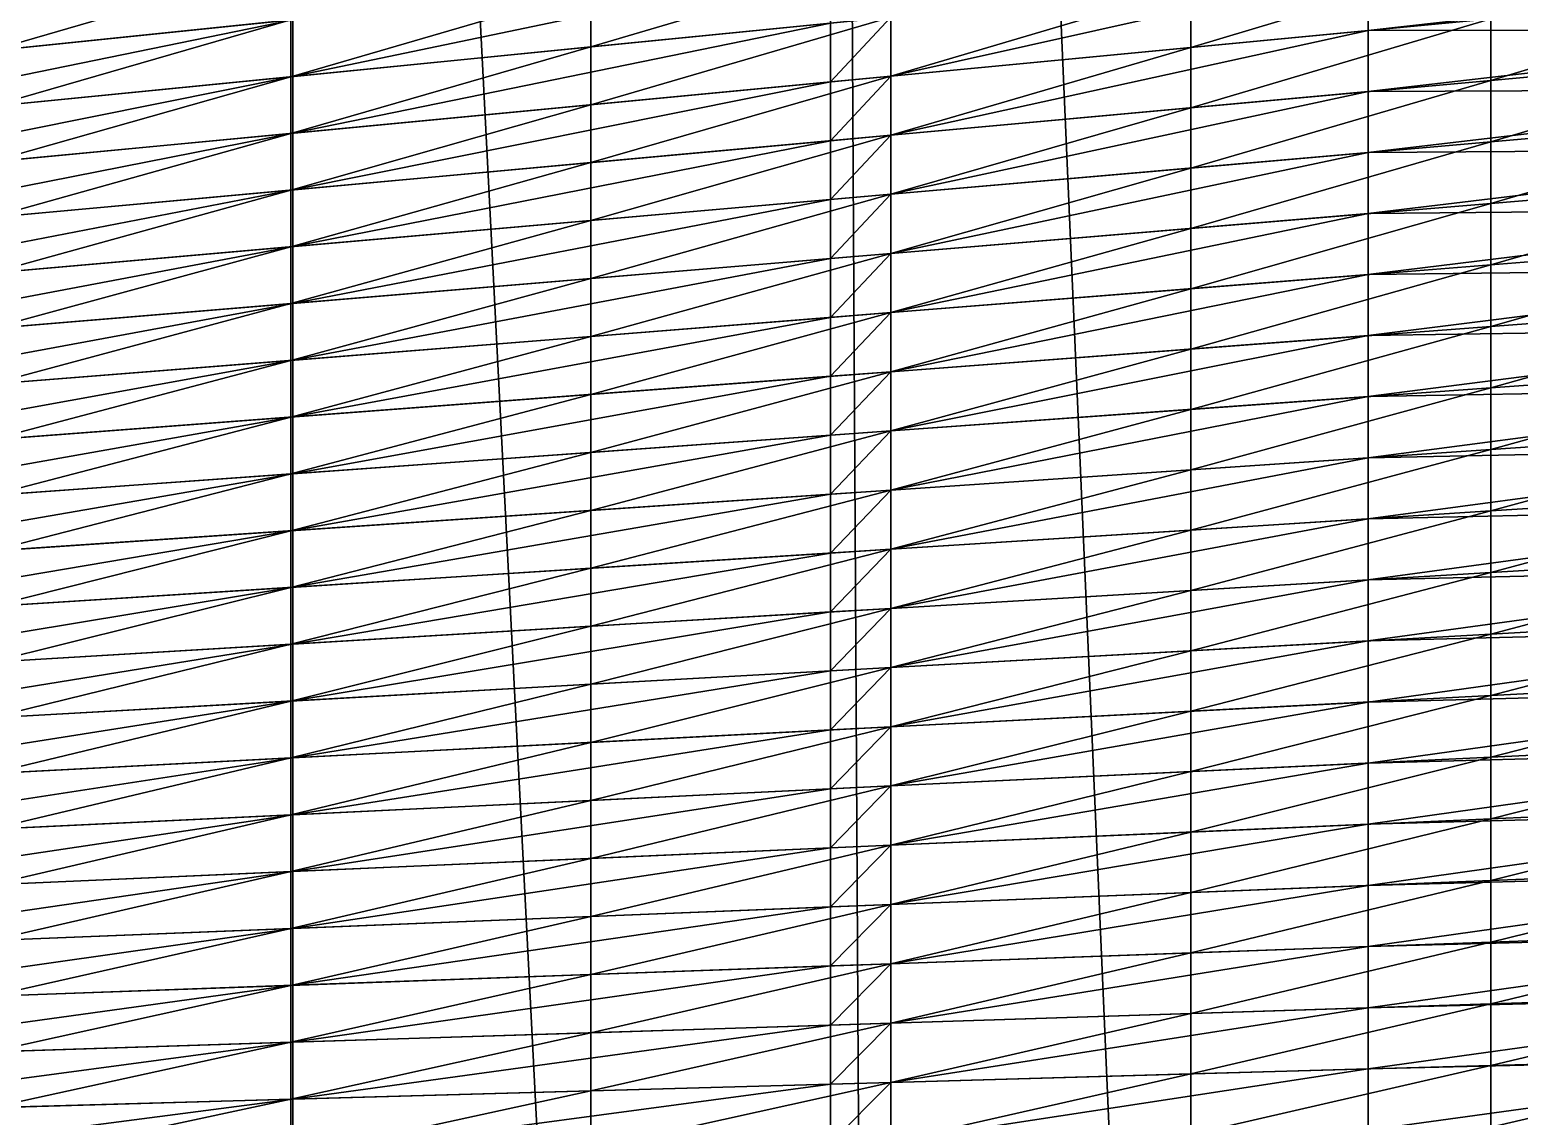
# Model space of a CAD drawing. Header units: metres. Extents: x -3 to 177, y -14 to 14.
# Drawn here: x 1.145 to 3.813, y 0.684 to 2.63 of the extents above; entities that cross this region are included whole.
import ezdxf

# ---------------------------------------------------------------- set-up
doc = ezdxf.new("R2010")
doc.units = ezdxf.units.M
doc.layers.add('AFT_PEAK', color=7, linetype='Continuous', true_color=0x74a6a7)
doc.layers.add('HULL', color=7, linetype='Continuous', true_color=0x528ba5)

msp = doc.modelspace()

# ---------------------------------------------------------------- linework, layer by layer
at = {"layer": 'AFT_PEAK'}
for points in [[(3.5429, 10.0387, 14.7727), (4.5062, -10.4345, 14.7571), (4.5062, 10.4345, 14.7571)], [(2.6875, 9.6735, 14.787), (3.5429, -10.0387, 14.7727), (3.5429, 10.0387, 14.7727)], [(3.5429, 10.0387, 14.7727), (3.5429, -10.0387, 14.7727), (4.5062, -10.4345, 14.7571)], [(2.5796, 9.6274, 14.7888), (2.6875, -9.6735, 14.787), (2.6875, 9.6735, 14.787)], [(2.6875, 9.6735, 14.787), (2.6875, -9.6735, 14.787), (3.5429, -10.0387, 14.7727)], [(1.6164, 9.2161, 14.8049), (2.5796, -9.6274, 14.7888), (2.5796, 9.6274, 14.7888)], [(2.5796, 9.6274, 14.7888), (2.5796, -9.6274, 14.7888), (2.6875, -9.6735, 14.787)], [(0.6531, 8.8049, 14.8211), (1.6164, -9.2161, 14.8049), (1.6164, 9.2161, 14.8049)], [(1.6164, 9.2161, 14.8049), (1.6164, -9.2161, 14.8049), (2.5796, -9.6274, 14.7888)], [(0.6531, 8.8049, 14.8211), (0.6531, -8.8049, 14.8211), (1.6164, -9.2161, 14.8049)], [(0.6531, 2.5487, 8.2018), (0.6531, 2.6464, 8.2127), (1.6164, 2.7497, 8.0036)], [(0.6531, 2.5487, 8.2018), (1.6164, 2.7497, 8.0036), (1.6164, 2.6482, 7.9915)], [(1.6164, 2.5466, 7.9803), (1.6164, 2.6482, 7.9915), (2.5796, 2.7476, 7.7812)], [(1.6164, 2.5466, 7.9803), (2.5796, 2.7476, 7.7812), (2.5796, 2.6422, 7.7686)], [(2.6875, 2.5471, 7.7321), (2.6875, 2.6529, 7.7449), (3.5429, 2.7379, 7.5569)], [(2.6875, 2.5471, 7.7321), (3.5429, 2.7379, 7.5569), (3.5429, 2.6287, 7.5429)], [(3.5429, 2.6287, 7.5429), (3.5429, 2.7379, 7.5569), (4.5062, 2.7377, 7.2275)], [(3.5429, 2.6287, 7.5429), (4.5062, 2.7377, 7.2275), (4.5062, 2.6306, 7.2055)], [(0.6531, 2.4509, 8.192), (0.6531, 2.5487, 8.2018), (1.6164, 2.6482, 7.9915)], [(0.6531, 2.4509, 8.192), (1.6164, 2.6482, 7.9915), (1.6164, 2.5466, 7.9803)], [(1.6164, 2.445, 7.9691), (1.6164, 2.5466, 7.9803), (2.5796, 2.6422, 7.7686)], [(1.6164, 2.445, 7.9691), (2.5796, 2.6422, 7.7686), (2.5796, 2.5368, 7.756)], [(2.5796, 2.5368, 7.756), (2.5796, 2.6422, 7.7686), (2.6875, 2.6529, 7.7449)], [(2.5796, 2.5368, 7.756), (2.6875, 2.6529, 7.7449), (2.6875, 2.5471, 7.7321)], [(2.6875, 2.4413, 7.7194), (2.6875, 2.5471, 7.7321), (3.5429, 2.6287, 7.5429)], [(2.6875, 2.4413, 7.7194), (3.5429, 2.6287, 7.5429), (3.5429, 2.5195, 7.5289)], [(3.5429, 2.5195, 7.5289), (3.5429, 2.6287, 7.5429), (4.5062, 2.6306, 7.2055)], [(3.5429, 2.5195, 7.5289), (4.5062, 2.6306, 7.2055), (4.5062, 2.5237, 7.1834)], [(0.6531, 2.3531, 8.1821), (0.6531, 2.4509, 8.192), (1.6164, 2.5466, 7.9803)], [(0.6531, 2.3531, 8.1821), (1.6164, 2.5466, 7.9803), (1.6164, 2.445, 7.9691)], [(1.6164, 2.3434, 7.9578), (1.6164, 2.445, 7.9691), (2.5796, 2.5368, 7.756)], [(1.6164, 2.3434, 7.9578), (2.5796, 2.5368, 7.756), (2.5796, 2.4314, 7.7434)], [(2.5796, 2.4314, 7.7434), (2.5796, 2.5368, 7.756), (2.6875, 2.5471, 7.7321)], [(2.5796, 2.4314, 7.7434), (2.6875, 2.5471, 7.7321), (2.6875, 2.4413, 7.7194)], [(2.6875, 2.3355, 7.7068), (2.6875, 2.4413, 7.7194), (3.5429, 2.5195, 7.5289)], [(2.6875, 2.3355, 7.7068), (3.5429, 2.5195, 7.5289), (3.5429, 2.4103, 7.5152)], [(3.5429, 2.4103, 7.5152), (3.5429, 2.5195, 7.5289), (4.5062, 2.5237, 7.1834)], [(3.5429, 2.4103, 7.5152), (4.5062, 2.5237, 7.1834), (4.5062, 2.4169, 7.1616)], [(0.6531, 2.2553, 8.1723), (0.6531, 2.3531, 8.1821), (1.6164, 2.445, 7.9691)], [(0.6531, 2.2553, 8.1723), (1.6164, 2.445, 7.9691), (1.6164, 2.3434, 7.9578)], [(1.6164, 2.2418, 7.9467), (1.6164, 2.3434, 7.9578), (2.5796, 2.4314, 7.7434)], [(1.6164, 2.2418, 7.9467), (2.5796, 2.4314, 7.7434), (2.5796, 2.326, 7.7309)], [(2.5796, 2.326, 7.7309), (2.5796, 2.4314, 7.7434), (2.6875, 2.4413, 7.7194)], [(2.5796, 2.326, 7.7309), (2.6875, 2.4413, 7.7194), (2.6875, 2.3355, 7.7068)], [(2.6875, 2.2296, 7.6947), (2.6875, 2.3355, 7.7068), (3.5429, 2.4103, 7.5152)], [(2.6875, 2.2296, 7.6947), (3.5429, 2.4103, 7.5152), (3.5429, 2.301, 7.502)], [(3.5429, 2.301, 7.502), (3.5429, 2.4103, 7.5152), (4.5062, 2.4169, 7.1616)], [(3.5429, 2.301, 7.502), (4.5062, 2.4169, 7.1616), (4.5062, 2.3101, 7.1405)], [(0.6531, 2.1575, 8.1625), (0.6531, 2.2553, 8.1723), (1.6164, 2.3434, 7.9578)], [(0.6531, 2.1575, 8.1625), (1.6164, 2.3434, 7.9578), (1.6164, 2.2418, 7.9467)], [(1.6164, 2.1401, 7.9359), (1.6164, 2.2418, 7.9467), (2.5796, 2.326, 7.7309)], [(1.6164, 2.1401, 7.9359), (2.5796, 2.326, 7.7309), (2.5796, 2.2206, 7.719)], [(2.5796, 2.2206, 7.719), (2.5796, 2.326, 7.7309), (2.6875, 2.3355, 7.7068)], [(2.5796, 2.2206, 7.719), (2.6875, 2.3355, 7.7068), (2.6875, 2.2296, 7.6947)], [(2.6875, 2.1237, 7.6829), (2.6875, 2.2296, 7.6947), (3.5429, 2.301, 7.502)], [(2.6875, 2.1237, 7.6829), (3.5429, 2.301, 7.502), (3.5429, 2.1917, 7.4891)], [(3.5429, 2.1917, 7.4891), (3.5429, 2.301, 7.502), (4.5062, 2.3101, 7.1405)], [(3.5429, 2.1917, 7.4891), (4.5062, 2.3101, 7.1405), (4.5062, 2.2034, 7.1195)], [(0.6531, 2.0597, 8.1528), (0.6531, 2.1575, 8.1625), (1.6164, 2.2418, 7.9467)], [(0.6531, 2.0597, 8.1528), (1.6164, 2.2418, 7.9467), (1.6164, 2.1401, 7.9359)], [(1.6164, 2.0384, 7.9256), (1.6164, 2.1401, 7.9359), (2.5796, 2.2206, 7.719)], [(1.6164, 2.0384, 7.9256), (2.5796, 2.2206, 7.719), (2.5796, 2.1151, 7.7074)], [(2.5796, 2.1151, 7.7074), (2.5796, 2.2206, 7.719), (2.6875, 2.2296, 7.6947)], [(2.5796, 2.1151, 7.7074), (2.6875, 2.2296, 7.6947), (2.6875, 2.1237, 7.6829)], [(2.6875, 2.0177, 7.6712), (2.6875, 2.1237, 7.6829), (3.5429, 2.1917, 7.4891)], [(2.6875, 2.0177, 7.6712), (3.5429, 2.1917, 7.4891), (3.5429, 2.0824, 7.4761)], [(3.5429, 2.0824, 7.4761), (3.5429, 2.1917, 7.4891), (4.5062, 2.2034, 7.1195)], [(3.5429, 2.0824, 7.4761), (4.5062, 2.2034, 7.1195), (4.5062, 2.0967, 7.0984)], [(0.6531, 1.9618, 8.1439), (0.6531, 2.0597, 8.1528), (1.6164, 2.1401, 7.9359)], [(0.6531, 1.9618, 8.1439), (1.6164, 2.1401, 7.9359), (1.6164, 2.0384, 7.9256)], [(1.6164, 1.9367, 7.9154), (1.6164, 2.0384, 7.9256), (2.5796, 2.1151, 7.7074)], [(1.6164, 1.9367, 7.9154), (2.5796, 2.1151, 7.7074), (2.5796, 2.0096, 7.6957)], [(2.5796, 2.0096, 7.6957), (2.5796, 2.1151, 7.7074), (2.6875, 2.1237, 7.6829)], [(2.5796, 2.0096, 7.6957), (2.6875, 2.1237, 7.6829), (2.6875, 2.0177, 7.6712)], [(2.6875, 1.9118, 7.6595), (2.6875, 2.0177, 7.6712), (3.5429, 2.0824, 7.4761)], [(2.6875, 1.9118, 7.6595), (3.5429, 2.0824, 7.4761), (3.5429, 1.9731, 7.4632)], [(3.5429, 1.9731, 7.4632), (3.5429, 2.0824, 7.4761), (4.5062, 2.0967, 7.0984)], [(3.5429, 1.9731, 7.4632), (4.5062, 2.0967, 7.0984), (4.5062, 1.9899, 7.0773)], [(0.6531, 1.8639, 8.135), (0.6531, 1.9618, 8.1439), (1.6164, 2.0384, 7.9256)], [(0.6531, 1.8639, 8.135), (1.6164, 2.0384, 7.9256), (1.6164, 1.9367, 7.9154)], [(1.6164, 1.835, 7.9052), (1.6164, 1.9367, 7.9154), (2.5796, 2.0096, 7.6957)], [(1.6164, 1.835, 7.9052), (2.5796, 2.0096, 7.6957), (2.5796, 1.9041, 7.6842)], [(2.5796, 1.9041, 7.6842), (2.5796, 2.0096, 7.6957), (2.6875, 2.0177, 7.6712)], [(2.5796, 1.9041, 7.6842), (2.6875, 2.0177, 7.6712), (2.6875, 1.9118, 7.6595)], [(3.5429, 1.8637, 7.4507), (3.5429, 1.9731, 7.4632), (4.5062, 1.9899, 7.0773)], [(3.5429, 1.8637, 7.4507), (4.5062, 1.9899, 7.0773), (4.5062, 1.8829, 7.0567)], [(2.6875, 1.8058, 7.6482), (2.6875, 1.9118, 7.6595), (3.5429, 1.9731, 7.4632)], [(2.6875, 1.8058, 7.6482), (3.5429, 1.9731, 7.4632), (3.5429, 1.8637, 7.4507)], [(0.6531, 1.766, 8.1262), (0.6531, 1.8639, 8.135), (1.6164, 1.9367, 7.9154)], [(0.6531, 1.766, 8.1262), (1.6164, 1.9367, 7.9154), (1.6164, 1.835, 7.9052)], [(1.6164, 1.7333, 7.8955), (1.6164, 1.835, 7.9052), (2.5796, 1.9041, 7.6842)], [(1.6164, 1.7333, 7.8955), (2.5796, 1.9041, 7.6842), (2.5796, 1.7985, 7.6731)], [(2.5796, 1.7985, 7.6731), (2.5796, 1.9041, 7.6842), (2.6875, 1.9118, 7.6595)], [(2.5796, 1.7985, 7.6731), (2.6875, 1.9118, 7.6595), (2.6875, 1.8058, 7.6482)], [(3.5429, 1.7544, 7.4382), (3.5429, 1.8637, 7.4507), (4.5062, 1.8829, 7.0567)], [(3.5429, 1.7544, 7.4382), (4.5062, 1.8829, 7.0567), (4.5062, 1.7756, 7.0361)], [(2.6875, 1.6998, 7.6369), (2.6875, 1.8058, 7.6482), (3.5429, 1.8637, 7.4507)], [(2.6875, 1.6998, 7.6369), (3.5429, 1.8637, 7.4507), (3.5429, 1.7544, 7.4382)], [(0.6531, 1.6681, 8.1179), (0.6531, 1.766, 8.1262), (1.6164, 1.835, 7.9052)], [(0.6531, 1.6681, 8.1179), (1.6164, 1.835, 7.9052), (1.6164, 1.7333, 7.8955)], [(1.6164, 1.6316, 7.8858), (1.6164, 1.7333, 7.8955), (2.5796, 1.7985, 7.6731)], [(1.6164, 1.6316, 7.8858), (2.5796, 1.7985, 7.6731), (2.5796, 1.693, 7.662)], [(2.5796, 1.693, 7.662), (2.5796, 1.7985, 7.6731), (2.6875, 1.8058, 7.6482)], [(2.5796, 1.693, 7.662), (2.6875, 1.8058, 7.6482), (2.6875, 1.6998, 7.6369)], [(3.5429, 1.645, 7.4261), (3.5429, 1.7544, 7.4382), (4.5062, 1.7756, 7.0361)], [(3.5429, 1.645, 7.4261), (4.5062, 1.7756, 7.0361), (4.5062, 1.6679, 7.0158)], [(2.6875, 1.5938, 7.626), (2.6875, 1.6998, 7.6369), (3.5429, 1.7544, 7.4382)], [(2.6875, 1.5938, 7.626), (3.5429, 1.7544, 7.4382), (3.5429, 1.645, 7.4261)], [(0.6531, 1.5701, 8.1095), (0.6531, 1.6681, 8.1179), (1.6164, 1.7333, 7.8955)], [(0.6531, 1.5701, 8.1095), (1.6164, 1.7333, 7.8955), (1.6164, 1.6316, 7.8858)], [(1.6164, 1.5298, 7.8764), (1.6164, 1.6316, 7.8858), (2.5796, 1.693, 7.662)], [(1.6164, 1.5298, 7.8764), (2.5796, 1.693, 7.662), (2.5796, 1.5874, 7.6512)], [(2.5796, 1.5874, 7.6512), (2.5796, 1.693, 7.662), (2.6875, 1.6998, 7.6369)], [(2.5796, 1.5874, 7.6512), (2.6875, 1.6998, 7.6369), (2.6875, 1.5938, 7.626)], [(3.5429, 1.5356, 7.4141), (3.5429, 1.645, 7.4261), (4.5062, 1.6679, 7.0158)], [(3.5429, 1.5356, 7.4141), (4.5062, 1.6679, 7.0158), (4.5062, 1.56, 6.9956)], [(0.6531, 1.4722, 8.1016), (0.6531, 1.5701, 8.1095), (1.6164, 1.6316, 7.8858)], [(0.6531, 1.4722, 8.1016), (1.6164, 1.6316, 7.8858), (1.6164, 1.5298, 7.8764)], [(2.6875, 1.4878, 7.6153), (2.6875, 1.5938, 7.626), (3.5429, 1.645, 7.4261)], [(2.6875, 1.4878, 7.6153), (3.5429, 1.645, 7.4261), (3.5429, 1.5356, 7.4141)], [(1.6164, 1.428, 7.8673), (1.6164, 1.5298, 7.8764), (2.5796, 1.5874, 7.6512)], [(1.6164, 1.428, 7.8673), (2.5796, 1.5874, 7.6512), (2.5796, 1.4818, 7.6407)], [(2.5796, 1.4818, 7.6407), (2.5796, 1.5874, 7.6512), (2.6875, 1.5938, 7.626)], [(2.5796, 1.4818, 7.6407), (2.6875, 1.5938, 7.626), (2.6875, 1.4878, 7.6153)], [(3.5429, 1.4261, 7.4022), (3.5429, 1.5356, 7.4141), (4.5062, 1.56, 6.9956)], [(3.5429, 1.4261, 7.4022), (4.5062, 1.56, 6.9956), (4.5062, 1.4515, 6.9757)], [(0.6531, 1.3742, 8.0939), (0.6531, 1.4722, 8.1016), (1.6164, 1.5298, 7.8764)], [(0.6531, 1.3742, 8.0939), (1.6164, 1.5298, 7.8764), (1.6164, 1.428, 7.8673)], [(2.6875, 1.3818, 7.6047), (2.6875, 1.4878, 7.6153), (3.5429, 1.5356, 7.4141)], [(2.6875, 1.3818, 7.6047), (3.5429, 1.5356, 7.4141), (3.5429, 1.4261, 7.4022)], [(1.6164, 1.3262, 7.8582), (1.6164, 1.428, 7.8673), (2.5796, 1.4818, 7.6407)], [(1.6164, 1.3262, 7.8582), (2.5796, 1.4818, 7.6407), (2.5796, 1.3762, 7.6302)], [(2.5796, 1.3762, 7.6302), (2.5796, 1.4818, 7.6407), (2.6875, 1.4878, 7.6153)], [(2.5796, 1.3762, 7.6302), (2.6875, 1.4878, 7.6153), (2.6875, 1.3818, 7.6047)], [(3.5429, 1.3167, 7.3908), (3.5429, 1.4261, 7.4022), (4.5062, 1.4515, 6.9757)], [(3.5429, 1.3167, 7.3908), (4.5062, 1.4515, 6.9757), (4.5062, 1.3426, 6.9562)], [(0.6531, 1.2762, 8.0862), (0.6531, 1.3742, 8.0939), (1.6164, 1.428, 7.8673)], [(0.6531, 1.2762, 8.0862), (1.6164, 1.428, 7.8673), (1.6164, 1.3262, 7.8582)], [(2.6875, 1.2757, 7.5946), (2.6875, 1.3818, 7.6047), (3.5429, 1.4261, 7.4022)], [(2.6875, 1.2757, 7.5946), (3.5429, 1.4261, 7.4022), (3.5429, 1.3167, 7.3908)], [(1.6164, 1.2243, 7.8498), (1.6164, 1.3262, 7.8582), (2.5796, 1.3762, 7.6302)], [(1.6164, 1.2243, 7.8498), (2.5796, 1.3762, 7.6302), (2.5796, 1.2705, 7.6203)], [(2.5796, 1.2705, 7.6203), (2.5796, 1.3762, 7.6302), (2.6875, 1.3818, 7.6047)], [(2.5796, 1.2705, 7.6203), (2.6875, 1.3818, 7.6047), (2.6875, 1.2757, 7.5946)], [(3.5429, 1.2072, 7.3794), (3.5429, 1.3167, 7.3908), (4.5062, 1.3426, 6.9562)], [(3.5429, 1.2072, 7.3794), (4.5062, 1.3426, 6.9562), (4.5062, 1.2333, 6.9369)], [(0.6531, 1.1782, 8.0793), (0.6531, 1.2762, 8.0862), (1.6164, 1.3262, 7.8582)], [(0.6531, 1.1782, 8.0793), (1.6164, 1.3262, 7.8582), (1.6164, 1.2243, 7.8498)], [(2.6875, 1.1696, 7.5845), (2.6875, 1.2757, 7.5946), (3.5429, 1.3167, 7.3908)], [(2.6875, 1.1696, 7.5845), (3.5429, 1.3167, 7.3908), (3.5429, 1.2072, 7.3794)], [(1.6164, 1.1225, 7.8413), (1.6164, 1.2243, 7.8498), (2.5796, 1.2705, 7.6203)], [(1.6164, 1.1225, 7.8413), (2.5796, 1.2705, 7.6203), (2.5796, 1.1648, 7.6104)], [(2.5796, 1.1648, 7.6104), (2.5796, 1.2705, 7.6203), (2.6875, 1.2757, 7.5946)], [(2.5796, 1.1648, 7.6104), (2.6875, 1.2757, 7.5946), (2.6875, 1.1696, 7.5845)], [(3.5429, 1.0977, 7.3686), (3.5429, 1.2072, 7.3794), (4.5062, 1.2333, 6.9369)], [(3.5429, 1.0977, 7.3686), (4.5062, 1.2333, 6.9369), (4.5062, 1.1236, 6.9183)], [(0.6531, 1.0801, 8.0723), (0.6531, 1.1782, 8.0793), (1.6164, 1.2243, 7.8498)], [(0.6531, 1.0801, 8.0723), (1.6164, 1.2243, 7.8498), (1.6164, 1.1225, 7.8413)], [(2.6875, 1.0634, 7.575), (2.6875, 1.1696, 7.5845), (3.5429, 1.2072, 7.3794)], [(2.6875, 1.0634, 7.575), (3.5429, 1.2072, 7.3794), (3.5429, 1.0977, 7.3686)], [(1.6164, 1.0206, 7.8334), (1.6164, 1.1225, 7.8413), (2.5796, 1.1648, 7.6104)], [(1.6164, 1.0206, 7.8334), (2.5796, 1.1648, 7.6104), (2.5796, 1.0591, 7.601)], [(2.5796, 1.0591, 7.601), (2.5796, 1.1648, 7.6104), (2.6875, 1.1696, 7.5845)], [(2.5796, 1.0591, 7.601), (2.6875, 1.1696, 7.5845), (2.6875, 1.0634, 7.575)], [(0.6531, 0.982, 8.0659), (0.6531, 1.0801, 8.0723), (1.6164, 1.1225, 7.8413)], [(0.6531, 0.982, 8.0659), (1.6164, 1.1225, 7.8413), (1.6164, 1.0206, 7.8334)], [(3.5429, 0.9881, 7.358), (3.5429, 1.0977, 7.3686), (4.5062, 1.1236, 6.9183)], [(3.5429, 0.9881, 7.358), (4.5062, 1.1236, 6.9183), (4.5062, 1.0135, 6.8999)], [(2.6875, 0.9573, 7.5657), (2.6875, 1.0634, 7.575), (3.5429, 1.0977, 7.3686)], [(2.6875, 0.9573, 7.5657), (3.5429, 1.0977, 7.3686), (3.5429, 0.9881, 7.358)], [(1.6164, 0.9187, 7.8259), (1.6164, 1.0206, 7.8334), (2.5796, 1.0591, 7.601)], [(1.6164, 0.9187, 7.8259), (2.5796, 1.0591, 7.601), (2.5796, 0.9534, 7.5919)], [(2.5796, 0.9534, 7.5919), (2.5796, 1.0591, 7.601), (2.6875, 1.0634, 7.575)], [(2.5796, 0.9534, 7.5919), (2.6875, 1.0634, 7.575), (2.6875, 0.9573, 7.5657)], [(0.6531, 0.8839, 8.0599), (0.6531, 0.982, 8.0659), (1.6164, 1.0206, 7.8334)], [(0.6531, 0.8839, 8.0599), (1.6164, 1.0206, 7.8334), (1.6164, 0.9187, 7.8259)], [(2.6875, 0.8511, 7.5569), (2.6875, 0.9573, 7.5657), (3.5429, 0.9881, 7.358)], [(2.6875, 0.8511, 7.5569), (3.5429, 0.9881, 7.358), (3.5429, 0.8785, 7.3479)], [(3.5429, 0.8785, 7.3479), (3.5429, 0.9881, 7.358), (4.5062, 1.0135, 6.8999)], [(3.5429, 0.8785, 7.3479), (4.5062, 1.0135, 6.8999), (4.5062, 0.9029, 6.8823)], [(1.6164, 0.8167, 7.8186), (1.6164, 0.9187, 7.8259), (2.5796, 0.9534, 7.5919)], [(1.6164, 0.8167, 7.8186), (2.5796, 0.9534, 7.5919), (2.5796, 0.8476, 7.5833)], [(2.5796, 0.8476, 7.5833), (2.5796, 0.9534, 7.5919), (2.6875, 0.9573, 7.5657)], [(2.5796, 0.8476, 7.5833), (2.6875, 0.9573, 7.5657), (2.6875, 0.8511, 7.5569)], [(0.6531, 0.7858, 8.054), (0.6531, 0.8839, 8.0599), (1.6164, 0.9187, 7.8259)], [(0.6531, 0.7858, 8.054), (1.6164, 0.9187, 7.8259), (1.6164, 0.8167, 7.8186)], [(3.5429, 0.7689, 7.3381), (3.5429, 0.8785, 7.3479), (4.5062, 0.9029, 6.8823)], [(3.5429, 0.7689, 7.3381), (4.5062, 0.9029, 6.8823), (4.5062, 0.792, 6.865)], [(2.6875, 0.7449, 7.5486), (2.6875, 0.8511, 7.5569), (3.5429, 0.8785, 7.3479)], [(2.6875, 0.7449, 7.5486), (3.5429, 0.8785, 7.3479), (3.5429, 0.7689, 7.3381)], [(1.6164, 0.7147, 7.812), (1.6164, 0.8167, 7.8186), (2.5796, 0.8476, 7.5833)], [(1.6164, 0.7147, 7.812), (2.5796, 0.8476, 7.5833), (2.5796, 0.7418, 7.5751)], [(2.5796, 0.7418, 7.5751), (2.5796, 0.8476, 7.5833), (2.6875, 0.8511, 7.5569)], [(2.5796, 0.7418, 7.5751), (2.6875, 0.8511, 7.5569), (2.6875, 0.7449, 7.5486)], [(0.6531, 0.6877, 8.049), (0.6531, 0.7858, 8.054), (1.6164, 0.8167, 7.8186)], [(0.6531, 0.6877, 8.049), (1.6164, 0.8167, 7.8186), (1.6164, 0.7147, 7.812)], [(3.5429, 0.6592, 7.329), (3.5429, 0.7689, 7.3381), (4.5062, 0.792, 6.865)], [(3.5429, 0.6592, 7.329), (4.5062, 0.792, 6.865), (4.5062, 0.6808, 6.8485)], [(2.6875, 0.6386, 7.5407), (2.6875, 0.7449, 7.5486), (3.5429, 0.7689, 7.3381)], [(2.6875, 0.6386, 7.5407), (3.5429, 0.7689, 7.3381), (3.5429, 0.6592, 7.329)], [(1.6164, 0.6127, 7.8058), (1.6164, 0.7147, 7.812), (2.5796, 0.7418, 7.5751)], [(1.6164, 0.6127, 7.8058), (2.5796, 0.7418, 7.5751), (2.5796, 0.636, 7.5674)], [(2.5796, 0.636, 7.5674), (2.5796, 0.7418, 7.5751), (2.6875, 0.7449, 7.5486)], [(2.5796, 0.636, 7.5674), (2.6875, 0.7449, 7.5486), (2.6875, 0.6386, 7.5407)], [(0.6531, 0.5895, 8.0443), (0.6531, 0.6877, 8.049), (1.6164, 0.7147, 7.812)], [(0.6531, 0.5895, 8.0443), (1.6164, 0.7147, 7.812), (1.6164, 0.6127, 7.8058)]]:
    msp.add_3dface(points, dxfattribs=at)
at = {"layer": 'HULL'}
for points in [[(1.075, 2.5923, 8.1097), (1.075, 2.6916, 8.1211), (1.6125, 2.7492, 8.0045)], [(1.075, 2.5923, 8.1097), (1.6125, 2.7492, 8.0045), (1.6125, 2.6478, 7.9923)], [(2.15, 2.5996, 7.863), (2.15, 2.7032, 7.875), (2.6875, 2.7587, 7.7576)], [(2.15, 2.5996, 7.863), (2.6875, 2.7587, 7.7576), (2.6875, 2.6529, 7.7449)], [(3.225, 2.5984, 7.6132), (3.225, 2.7063, 7.6268), (3.7625, 2.7597, 7.5086)], [(3.225, 2.5984, 7.6132), (3.7625, 2.7597, 7.5086), (3.7625, 2.6496, 7.4943)], [(1.6125, 2.5462, 7.9811), (1.6125, 2.6478, 7.9923), (2.15, 2.7032, 7.875)], [(1.6125, 2.5462, 7.9811), (2.15, 2.7032, 7.875), (2.15, 2.5996, 7.863)], [(2.6875, 2.5471, 7.7321), (2.6875, 2.6529, 7.7449), (3.225, 2.7063, 7.6268)], [(2.6875, 2.5471, 7.7321), (3.225, 2.7063, 7.6268), (3.225, 2.5984, 7.6132)], [(3.7625, 2.5396, 7.4801), (3.7625, 2.6496, 7.4943), (4.3, 2.7009, 7.3755)], [(3.7625, 2.5396, 7.4801), (4.3, 2.7009, 7.3755), (4.3, 2.5887, 7.3604)], [(1.075, 2.4928, 8.0992), (1.075, 2.5923, 8.1097), (1.6125, 2.6478, 7.9923)], [(1.075, 2.4928, 8.0992), (1.6125, 2.6478, 7.9923), (1.6125, 2.5462, 7.9811)], [(2.15, 2.4959, 7.851), (2.15, 2.5996, 7.863), (2.6875, 2.6529, 7.7449)], [(2.15, 2.4959, 7.851), (2.6875, 2.6529, 7.7449), (2.6875, 2.5471, 7.7321)], [(3.225, 2.4904, 7.5997), (3.225, 2.5984, 7.6132), (3.7625, 2.6496, 7.4943)], [(3.225, 2.4904, 7.5997), (3.7625, 2.6496, 7.4943), (3.7625, 2.5396, 7.4801)], [(1.6125, 2.4446, 7.9699), (1.6125, 2.5462, 7.9811), (2.15, 2.5996, 7.863)], [(1.6125, 2.4446, 7.9699), (2.15, 2.5996, 7.863), (2.15, 2.4959, 7.851)], [(2.6875, 2.4413, 7.7194), (2.6875, 2.5471, 7.7321), (3.225, 2.5984, 7.6132)], [(2.6875, 2.4413, 7.7194), (3.225, 2.5984, 7.6132), (3.225, 2.4904, 7.5997)], [(3.7625, 2.4295, 7.466), (3.7625, 2.5396, 7.4801), (4.3, 2.5887, 7.3604)], [(3.7625, 2.4295, 7.466), (4.3, 2.5887, 7.3604), (4.3, 2.4765, 7.3456)], [(1.075, 2.3934, 8.0888), (1.075, 2.4928, 8.0992), (1.6125, 2.5462, 7.9811)], [(1.075, 2.3934, 8.0888), (1.6125, 2.5462, 7.9811), (1.6125, 2.4446, 7.9699)], [(2.15, 2.3922, 7.839), (2.15, 2.4959, 7.851), (2.6875, 2.5471, 7.7321)], [(2.15, 2.3922, 7.839), (2.6875, 2.5471, 7.7321), (2.6875, 2.4413, 7.7194)], [(3.225, 2.3825, 7.5864), (3.225, 2.4904, 7.5997), (3.7625, 2.5396, 7.4801)], [(3.225, 2.3825, 7.5864), (3.7625, 2.5396, 7.4801), (3.7625, 2.4295, 7.466)], [(1.6125, 2.343, 7.9587), (1.6125, 2.4446, 7.9699), (2.15, 2.4959, 7.851)], [(1.6125, 2.343, 7.9587), (2.15, 2.4959, 7.851), (2.15, 2.3922, 7.839)], [(2.6875, 2.3355, 7.7068), (2.6875, 2.4413, 7.7194), (3.225, 2.4904, 7.5997)], [(2.6875, 2.3355, 7.7068), (3.225, 2.4904, 7.5997), (3.225, 2.3825, 7.5864)], [(3.7625, 2.3193, 7.4526), (3.7625, 2.4295, 7.466), (4.3, 2.4765, 7.3456)], [(3.7625, 2.3193, 7.4526), (4.3, 2.4765, 7.3456), (4.3, 2.3642, 7.3315)], [(1.075, 2.2939, 8.0784), (1.075, 2.3934, 8.0888), (1.6125, 2.4446, 7.9699)], [(1.075, 2.2939, 8.0784), (1.6125, 2.4446, 7.9699), (1.6125, 2.343, 7.9587)], [(2.15, 2.2885, 7.8272), (2.15, 2.3922, 7.839), (2.6875, 2.4413, 7.7194)], [(2.15, 2.2885, 7.8272), (2.6875, 2.4413, 7.7194), (2.6875, 2.3355, 7.7068)], [(3.225, 2.2745, 7.5736), (3.225, 2.3825, 7.5864), (3.7625, 2.4295, 7.466)], [(3.225, 2.2745, 7.5736), (3.7625, 2.4295, 7.466), (3.7625, 2.3193, 7.4526)], [(1.6125, 2.2414, 7.9476), (1.6125, 2.343, 7.9587), (2.15, 2.3922, 7.839)], [(1.6125, 2.2414, 7.9476), (2.15, 2.3922, 7.839), (2.15, 2.2885, 7.8272)], [(2.6875, 2.2296, 7.6947), (2.6875, 2.3355, 7.7068), (3.225, 2.3825, 7.5864)], [(2.6875, 2.2296, 7.6947), (3.225, 2.3825, 7.5864), (3.225, 2.2745, 7.5736)], [(3.7625, 2.2092, 7.4393), (3.7625, 2.3193, 7.4526), (4.3, 2.3642, 7.3315)], [(3.7625, 2.2092, 7.4393), (4.3, 2.3642, 7.3315), (4.3, 2.2519, 7.3175)], [(1.075, 2.1944, 8.068), (1.075, 2.2939, 8.0784), (1.6125, 2.343, 7.9587)], [(1.075, 2.1944, 8.068), (1.6125, 2.343, 7.9587), (1.6125, 2.2414, 7.9476)], [(2.15, 2.1847, 7.8157), (2.15, 2.2885, 7.8272), (2.6875, 2.3355, 7.7068)], [(2.15, 2.1847, 7.8157), (2.6875, 2.3355, 7.7068), (2.6875, 2.2296, 7.6947)], [(3.225, 2.1664, 7.5611), (3.225, 2.2745, 7.5736), (3.7625, 2.3193, 7.4526)], [(3.225, 2.1664, 7.5611), (3.7625, 2.3193, 7.4526), (3.7625, 2.2092, 7.4393)], [(1.6125, 2.1398, 7.9368), (1.6125, 2.2414, 7.9476), (2.15, 2.2885, 7.8272)], [(1.6125, 2.1398, 7.9368), (2.15, 2.2885, 7.8272), (2.15, 2.1847, 7.8157)], [(2.6875, 2.1237, 7.6829), (2.6875, 2.2296, 7.6947), (3.225, 2.2745, 7.5736)], [(2.6875, 2.1237, 7.6829), (3.225, 2.2745, 7.5736), (3.225, 2.1664, 7.5611)], [(1.075, 2.0949, 8.0578), (1.075, 2.1944, 8.068), (1.6125, 2.2414, 7.9476)], [(1.075, 2.0949, 8.0578), (1.6125, 2.2414, 7.9476), (1.6125, 2.1398, 7.9368)], [(3.7625, 2.099, 7.4261), (3.7625, 2.2092, 7.4393), (4.3, 2.2519, 7.3175)], [(3.7625, 2.099, 7.4261), (4.3, 2.2519, 7.3175), (4.3, 2.1396, 7.3035)], [(2.15, 2.0809, 7.8047), (2.15, 2.1847, 7.8157), (2.6875, 2.2296, 7.6947)], [(2.15, 2.0809, 7.8047), (2.6875, 2.2296, 7.6947), (2.6875, 2.1237, 7.6829)], [(3.225, 2.0584, 7.5486), (3.225, 2.1664, 7.5611), (3.7625, 2.2092, 7.4393)], [(3.225, 2.0584, 7.5486), (3.7625, 2.2092, 7.4393), (3.7625, 2.099, 7.4261)], [(1.6125, 2.0381, 7.9265), (1.6125, 2.1398, 7.9368), (2.15, 2.1847, 7.8157)], [(1.6125, 2.0381, 7.9265), (2.15, 2.1847, 7.8157), (2.15, 2.0809, 7.8047)], [(2.6875, 2.0177, 7.6712), (2.6875, 2.1237, 7.6829), (3.225, 2.1664, 7.5611)], [(2.6875, 2.0177, 7.6712), (3.225, 2.1664, 7.5611), (3.225, 2.0584, 7.5486)], [(1.075, 1.9954, 8.0483), (1.075, 2.0949, 8.0578), (1.6125, 2.1398, 7.9368)], [(1.075, 1.9954, 8.0483), (1.6125, 2.1398, 7.9368), (1.6125, 2.0381, 7.9265)], [(3.7625, 1.9888, 7.4128), (3.7625, 2.099, 7.4261), (4.3, 2.1396, 7.3035)], [(3.7625, 1.9888, 7.4128), (4.3, 2.1396, 7.3035), (4.3, 2.0273, 7.2895)], [(2.15, 1.9771, 7.7937), (2.15, 2.0809, 7.8047), (2.6875, 2.1237, 7.6829)], [(2.15, 1.9771, 7.7937), (2.6875, 2.1237, 7.6829), (2.6875, 2.0177, 7.6712)], [(3.225, 1.9503, 7.5361), (3.225, 2.0584, 7.5486), (3.7625, 2.099, 7.4261)], [(3.225, 1.9503, 7.5361), (3.7625, 2.099, 7.4261), (3.7625, 1.9888, 7.4128)], [(1.6125, 1.9365, 7.9163), (1.6125, 2.0381, 7.9265), (2.15, 2.0809, 7.8047)], [(1.6125, 1.9365, 7.9163), (2.15, 2.0809, 7.8047), (2.15, 1.9771, 7.7937)], [(2.6875, 1.9118, 7.6595), (2.6875, 2.0177, 7.6712), (3.225, 2.0584, 7.5486)], [(2.6875, 1.9118, 7.6595), (3.225, 2.0584, 7.5486), (3.225, 1.9503, 7.5361)], [(1.075, 1.8958, 8.0388), (1.075, 1.9954, 8.0483), (1.6125, 2.0381, 7.9265)], [(1.075, 1.8958, 8.0388), (1.6125, 2.0381, 7.9265), (1.6125, 1.9365, 7.9163)], [(2.15, 1.8733, 7.7828), (2.15, 1.9771, 7.7937), (2.6875, 2.0177, 7.6712)], [(2.15, 1.8733, 7.7828), (2.6875, 2.0177, 7.6712), (2.6875, 1.9118, 7.6595)], [(3.7625, 1.8786, 7.4), (3.7625, 1.9888, 7.4128), (4.3, 2.0273, 7.2895)], [(3.7625, 1.8786, 7.4), (4.3, 2.0273, 7.2895), (4.3, 1.915, 7.2759)], [(1.6125, 1.8348, 7.9061), (1.6125, 1.9365, 7.9163), (2.15, 1.9771, 7.7937)], [(1.6125, 1.8348, 7.9061), (2.15, 1.9771, 7.7937), (2.15, 1.8733, 7.7828)], [(3.225, 1.8422, 7.5241), (3.225, 1.9503, 7.5361), (3.7625, 1.9888, 7.4128)], [(3.225, 1.8422, 7.5241), (3.7625, 1.9888, 7.4128), (3.7625, 1.8786, 7.4)], [(2.6875, 1.8058, 7.6482), (2.6875, 1.9118, 7.6595), (3.225, 1.9503, 7.5361)], [(2.6875, 1.8058, 7.6482), (3.225, 1.9503, 7.5361), (3.225, 1.8422, 7.5241)], [(1.075, 1.7962, 8.0294), (1.075, 1.8958, 8.0388), (1.6125, 1.9365, 7.9163)], [(1.075, 1.7962, 8.0294), (1.6125, 1.9365, 7.9163), (1.6125, 1.8348, 7.9061)], [(2.15, 1.7694, 7.7723), (2.15, 1.8733, 7.7828), (2.6875, 1.9118, 7.6595)], [(2.15, 1.7694, 7.7723), (2.6875, 1.9118, 7.6595), (2.6875, 1.8058, 7.6482)], [(3.7625, 1.7684, 7.3872), (3.7625, 1.8786, 7.4), (4.3, 1.915, 7.2759)], [(3.7625, 1.7684, 7.3872), (4.3, 1.915, 7.2759), (4.3, 1.8026, 7.2624)], [(1.6125, 1.733, 7.8964), (1.6125, 1.8348, 7.9061), (2.15, 1.8733, 7.7828)], [(1.6125, 1.733, 7.8964), (2.15, 1.8733, 7.7828), (2.15, 1.7694, 7.7723)], [(3.225, 1.7341, 7.5121), (3.225, 1.8422, 7.5241), (3.7625, 1.8786, 7.4)], [(3.225, 1.7341, 7.5121), (3.7625, 1.8786, 7.4), (3.7625, 1.7684, 7.3872)], [(2.6875, 1.6998, 7.6369), (2.6875, 1.8058, 7.6482), (3.225, 1.8422, 7.5241)], [(2.6875, 1.6998, 7.6369), (3.225, 1.8422, 7.5241), (3.225, 1.7341, 7.5121)], [(1.075, 1.6966, 8.0205), (1.075, 1.7962, 8.0294), (1.6125, 1.8348, 7.9061)], [(1.075, 1.6966, 8.0205), (1.6125, 1.8348, 7.9061), (1.6125, 1.733, 7.8964)], [(2.15, 1.6656, 7.7618), (2.15, 1.7694, 7.7723), (2.6875, 1.8058, 7.6482)], [(2.15, 1.6656, 7.7618), (2.6875, 1.8058, 7.6482), (2.6875, 1.6998, 7.6369)], [(3.7625, 1.6581, 7.3747), (3.7625, 1.7684, 7.3872), (4.3, 1.8026, 7.2624)], [(3.7625, 1.6581, 7.3747), (4.3, 1.8026, 7.2624), (4.3, 1.6903, 7.2491)], [(1.6125, 1.6313, 7.8867), (1.6125, 1.733, 7.8964), (2.15, 1.7694, 7.7723)], [(1.6125, 1.6313, 7.8867), (2.15, 1.7694, 7.7723), (2.15, 1.6656, 7.7618)], [(3.225, 1.626, 7.5004), (3.225, 1.7341, 7.5121), (3.7625, 1.7684, 7.3872)], [(3.225, 1.626, 7.5004), (3.7625, 1.7684, 7.3872), (3.7625, 1.6581, 7.3747)], [(1.075, 1.597, 8.0115), (1.075, 1.6966, 8.0205), (1.6125, 1.733, 7.8964)], [(1.075, 1.597, 8.0115), (1.6125, 1.733, 7.8964), (1.6125, 1.6313, 7.8867)], [(2.6875, 1.5938, 7.626), (2.6875, 1.6998, 7.6369), (3.225, 1.7341, 7.5121)], [(2.6875, 1.5938, 7.626), (3.225, 1.7341, 7.5121), (3.225, 1.626, 7.5004)], [(2.15, 1.5617, 7.7517), (2.15, 1.6656, 7.7618), (2.6875, 1.6998, 7.6369)], [(2.15, 1.5617, 7.7517), (2.6875, 1.6998, 7.6369), (2.6875, 1.5938, 7.626)], [(3.7625, 1.5478, 7.3624), (3.7625, 1.6581, 7.3747), (4.3, 1.6903, 7.2491)], [(3.7625, 1.5478, 7.3624), (4.3, 1.6903, 7.2491), (4.3, 1.5779, 7.236)], [(1.6125, 1.5295, 7.8773), (1.6125, 1.6313, 7.8867), (2.15, 1.6656, 7.7618)], [(1.6125, 1.5295, 7.8773), (2.15, 1.6656, 7.7618), (2.15, 1.5617, 7.7517)], [(3.225, 1.5178, 7.4888), (3.225, 1.626, 7.5004), (3.7625, 1.6581, 7.3747)], [(3.225, 1.5178, 7.4888), (3.7625, 1.6581, 7.3747), (3.7625, 1.5478, 7.3624)], [(1.075, 1.4974, 8.003), (1.075, 1.597, 8.0115), (1.6125, 1.6313, 7.8867)], [(1.075, 1.4974, 8.003), (1.6125, 1.6313, 7.8867), (1.6125, 1.5295, 7.8773)], [(2.6875, 1.4878, 7.6153), (2.6875, 1.5938, 7.626), (3.225, 1.626, 7.5004)], [(2.6875, 1.4878, 7.6153), (3.225, 1.626, 7.5004), (3.225, 1.5178, 7.4888)], [(2.15, 1.4578, 7.7417), (2.15, 1.5617, 7.7517), (2.6875, 1.5938, 7.626)], [(2.15, 1.4578, 7.7417), (2.6875, 1.5938, 7.626), (2.6875, 1.4878, 7.6153)], [(3.7625, 1.4375, 7.3502), (3.7625, 1.5478, 7.3624), (4.3, 1.5779, 7.236)], [(3.7625, 1.4375, 7.3502), (4.3, 1.5779, 7.236), (4.3, 1.4654, 7.223)], [(1.6125, 1.4278, 7.8682), (1.6125, 1.5295, 7.8773), (2.15, 1.5617, 7.7517)], [(1.6125, 1.4278, 7.8682), (2.15, 1.5617, 7.7517), (2.15, 1.4578, 7.7417)], [(3.225, 1.4097, 7.4775), (3.225, 1.5178, 7.4888), (3.7625, 1.5478, 7.3624)], [(3.225, 1.4097, 7.4775), (3.7625, 1.5478, 7.3624), (3.7625, 1.4375, 7.3502)], [(1.075, 1.3978, 7.9946), (1.075, 1.4974, 8.003), (1.6125, 1.5295, 7.8773)], [(1.075, 1.3978, 7.9946), (1.6125, 1.5295, 7.8773), (1.6125, 1.4278, 7.8682)], [(2.6875, 1.3818, 7.6047), (2.6875, 1.4878, 7.6153), (3.225, 1.5178, 7.4888)], [(2.6875, 1.3818, 7.6047), (3.225, 1.5178, 7.4888), (3.225, 1.4097, 7.4775)], [(2.15, 1.3539, 7.7319), (2.15, 1.4578, 7.7417), (2.6875, 1.4878, 7.6153)], [(2.15, 1.3539, 7.7319), (2.6875, 1.4878, 7.6153), (2.6875, 1.3818, 7.6047)], [(1.6125, 1.326, 7.8591), (1.6125, 1.4278, 7.8682), (2.15, 1.4578, 7.7417)], [(1.6125, 1.326, 7.8591), (2.15, 1.4578, 7.7417), (2.15, 1.3539, 7.7319)], [(3.7625, 1.3272, 7.3385), (3.7625, 1.4375, 7.3502), (4.3, 1.4654, 7.223)], [(3.7625, 1.3272, 7.3385), (4.3, 1.4654, 7.223), (4.3, 1.353, 7.2104)], [(1.075, 1.2981, 7.9863), (1.075, 1.3978, 7.9946), (1.6125, 1.4278, 7.8682)], [(1.075, 1.2981, 7.9863), (1.6125, 1.4278, 7.8682), (1.6125, 1.326, 7.8591)], [(3.225, 1.3014, 7.4665), (3.225, 1.4097, 7.4775), (3.7625, 1.4375, 7.3502)], [(3.225, 1.3014, 7.4665), (3.7625, 1.4375, 7.3502), (3.7625, 1.3272, 7.3385)], [(2.6875, 1.2757, 7.5946), (2.6875, 1.3818, 7.6047), (3.225, 1.4097, 7.4775)], [(2.6875, 1.2757, 7.5946), (3.225, 1.4097, 7.4775), (3.225, 1.3014, 7.4665)], [(2.15, 1.2499, 7.7226), (2.15, 1.3539, 7.7319), (2.6875, 1.3818, 7.6047)], [(2.15, 1.2499, 7.7226), (2.6875, 1.3818, 7.6047), (2.6875, 1.2757, 7.5946)], [(1.6125, 1.2241, 7.8507), (1.6125, 1.326, 7.8591), (2.15, 1.3539, 7.7319)], [(1.6125, 1.2241, 7.8507), (2.15, 1.3539, 7.7319), (2.15, 1.2499, 7.7226)], [(3.7625, 1.2169, 7.3268), (3.7625, 1.3272, 7.3385), (4.3, 1.353, 7.2104)], [(3.7625, 1.2169, 7.3268), (4.3, 1.353, 7.2104), (4.3, 1.2405, 7.1979)], [(1.075, 1.1984, 7.9787), (1.075, 1.2981, 7.9863), (1.6125, 1.326, 7.8591)], [(1.075, 1.1984, 7.9787), (1.6125, 1.326, 7.8591), (1.6125, 1.2241, 7.8507)], [(3.225, 1.1932, 7.4556), (3.225, 1.3014, 7.4665), (3.7625, 1.3272, 7.3385)], [(3.225, 1.1932, 7.4556), (3.7625, 1.3272, 7.3385), (3.7625, 1.2169, 7.3268)], [(2.6875, 1.1696, 7.5845), (2.6875, 1.2757, 7.5946), (3.225, 1.3014, 7.4665)], [(2.6875, 1.1696, 7.5845), (3.225, 1.3014, 7.4665), (3.225, 1.1932, 7.4556)], [(2.15, 1.1459, 7.7134), (2.15, 1.2499, 7.7226), (2.6875, 1.2757, 7.5946)], [(2.15, 1.1459, 7.7134), (2.6875, 1.2757, 7.5946), (2.6875, 1.1696, 7.5845)], [(1.6125, 1.1223, 7.8423), (1.6125, 1.2241, 7.8507), (2.15, 1.2499, 7.7226)], [(1.6125, 1.1223, 7.8423), (2.15, 1.2499, 7.7226), (2.15, 1.1459, 7.7134)], [(3.7625, 1.1065, 7.3157), (3.7625, 1.2169, 7.3268), (4.3, 1.2405, 7.1979)], [(3.7625, 1.1065, 7.3157), (4.3, 1.2405, 7.1979), (4.3, 1.128, 7.186)], [(1.075, 1.0987, 7.9711), (1.075, 1.1984, 7.9787), (1.6125, 1.2241, 7.8507)], [(1.075, 1.0987, 7.9711), (1.6125, 1.2241, 7.8507), (1.6125, 1.1223, 7.8423)], [(3.225, 1.085, 7.4453), (3.225, 1.1932, 7.4556), (3.7625, 1.2169, 7.3268)], [(3.225, 1.085, 7.4453), (3.7625, 1.2169, 7.3268), (3.7625, 1.1065, 7.3157)], [(2.6875, 1.0634, 7.575), (2.6875, 1.1696, 7.5845), (3.225, 1.1932, 7.4556)], [(2.6875, 1.0634, 7.575), (3.225, 1.1932, 7.4556), (3.225, 1.085, 7.4453)], [(2.15, 1.0419, 7.7047), (2.15, 1.1459, 7.7134), (2.6875, 1.1696, 7.5845)], [(2.15, 1.0419, 7.7047), (2.6875, 1.1696, 7.5845), (2.6875, 1.0634, 7.575)], [(1.075, 0.9989, 7.9641), (1.075, 1.0987, 7.9711), (1.6125, 1.1223, 7.8423)], [(1.075, 0.9989, 7.9641), (1.6125, 1.1223, 7.8423), (1.6125, 1.0204, 7.8344)], [(1.6125, 1.0204, 7.8344), (1.6125, 1.1223, 7.8423), (2.15, 1.1459, 7.7134)], [(1.6125, 1.0204, 7.8344), (2.15, 1.1459, 7.7134), (2.15, 1.0419, 7.7047)], [(3.7625, 0.996, 7.3046), (3.7625, 1.1065, 7.3157), (4.3, 1.128, 7.186)], [(3.7625, 0.996, 7.3046), (4.3, 1.128, 7.186), (4.3, 1.0154, 7.1741)], [(3.225, 0.9767, 7.4352), (3.225, 1.085, 7.4453), (3.7625, 1.1065, 7.3157)], [(3.225, 0.9767, 7.4352), (3.7625, 1.1065, 7.3157), (3.7625, 0.996, 7.3046)], [(2.6875, 0.9573, 7.5657), (2.6875, 1.0634, 7.575), (3.225, 1.085, 7.4453)], [(2.6875, 0.9573, 7.5657), (3.225, 1.085, 7.4453), (3.225, 0.9767, 7.4352)], [(1.6125, 0.9185, 7.8268), (1.6125, 1.0204, 7.8344), (2.15, 1.0419, 7.7047)], [(1.6125, 0.9185, 7.8268), (2.15, 1.0419, 7.7047), (2.15, 0.9379, 7.6963)], [(2.15, 0.9379, 7.6963), (2.15, 1.0419, 7.7047), (2.6875, 1.0634, 7.575)], [(2.15, 0.9379, 7.6963), (2.6875, 1.0634, 7.575), (2.6875, 0.9573, 7.5657)], [(1.075, 0.8991, 7.9574), (1.075, 0.9989, 7.9641), (1.6125, 1.0204, 7.8344)], [(1.075, 0.8991, 7.9574), (1.6125, 1.0204, 7.8344), (1.6125, 0.9185, 7.8268)], [(3.7625, 0.8856, 7.2943), (3.7625, 0.996, 7.3046), (4.3, 1.0154, 7.1741)], [(3.7625, 0.8856, 7.2943), (4.3, 1.0154, 7.1741), (4.3, 0.9028, 7.1629)], [(3.225, 0.8683, 7.4256), (3.225, 0.9767, 7.4352), (3.7625, 0.996, 7.3046)], [(3.225, 0.8683, 7.4256), (3.7625, 0.996, 7.3046), (3.7625, 0.8856, 7.2943)], [(2.6875, 0.8511, 7.5569), (2.6875, 0.9573, 7.5657), (3.225, 0.9767, 7.4352)], [(2.6875, 0.8511, 7.5569), (3.225, 0.9767, 7.4352), (3.225, 0.8683, 7.4256)], [(1.6125, 0.8166, 7.8196), (1.6125, 0.9185, 7.8268), (2.15, 0.9379, 7.6963)], [(1.6125, 0.8166, 7.8196), (2.15, 0.9379, 7.6963), (2.15, 0.8338, 7.6882)], [(2.15, 0.8338, 7.6882), (2.15, 0.9379, 7.6963), (2.6875, 0.9573, 7.5657)], [(2.15, 0.8338, 7.6882), (2.6875, 0.9573, 7.5657), (2.6875, 0.8511, 7.5569)], [(1.075, 0.7994, 7.9509), (1.075, 0.8991, 7.9574), (1.6125, 0.9185, 7.8268)], [(1.075, 0.7994, 7.9509), (1.6125, 0.9185, 7.8268), (1.6125, 0.8166, 7.8196)], [(3.225, 0.76, 7.4163), (3.225, 0.8683, 7.4256), (3.7625, 0.8856, 7.2943)], [(3.225, 0.76, 7.4163), (3.7625, 0.8856, 7.2943), (3.7625, 0.7751, 7.2841)], [(3.7625, 0.7751, 7.2841), (3.7625, 0.8856, 7.2943), (4.3, 0.9028, 7.1629)], [(3.7625, 0.7751, 7.2841), (4.3, 0.9028, 7.1629), (4.3, 0.7902, 7.1519)], [(2.6875, 0.7449, 7.5486), (2.6875, 0.8511, 7.5569), (3.225, 0.8683, 7.4256)], [(2.6875, 0.7449, 7.5486), (3.225, 0.8683, 7.4256), (3.225, 0.76, 7.4163)], [(1.6125, 0.7146, 7.813), (1.6125, 0.8166, 7.8196), (2.15, 0.8338, 7.6882)], [(1.6125, 0.7146, 7.813), (2.15, 0.8338, 7.6882), (2.15, 0.7297, 7.6808)], [(2.15, 0.7297, 7.6808), (2.15, 0.8338, 7.6882), (2.6875, 0.8511, 7.5569)], [(2.15, 0.7297, 7.6808), (2.6875, 0.8511, 7.5569), (2.6875, 0.7449, 7.5486)], [(1.075, 0.6995, 7.9452), (1.075, 0.7994, 7.9509), (1.6125, 0.8166, 7.8196)], [(1.075, 0.6995, 7.9452), (1.6125, 0.8166, 7.8196), (1.6125, 0.7146, 7.813)], [(3.225, 0.6516, 7.4077), (3.225, 0.76, 7.4163), (3.7625, 0.7751, 7.2841)], [(3.225, 0.6516, 7.4077), (3.7625, 0.7751, 7.2841), (3.7625, 0.6645, 7.2746)], [(3.7625, 0.6645, 7.2746), (3.7625, 0.7751, 7.2841), (4.3, 0.7902, 7.1519)], [(3.7625, 0.6645, 7.2746), (4.3, 0.7902, 7.1519), (4.3, 0.6775, 7.1416)], [(2.6875, 0.6386, 7.5407), (2.6875, 0.7449, 7.5486), (3.225, 0.76, 7.4163)], [(2.6875, 0.6386, 7.5407), (3.225, 0.76, 7.4163), (3.225, 0.6516, 7.4077)], [(1.6125, 0.6126, 7.8068), (1.6125, 0.7146, 7.813), (2.15, 0.7297, 7.6808)], [(1.6125, 0.6126, 7.8068), (2.15, 0.7297, 7.6808), (2.15, 0.6256, 7.6737)], [(2.15, 0.6256, 7.6737), (2.15, 0.7297, 7.6808), (2.6875, 0.7449, 7.5486)], [(2.15, 0.6256, 7.6737), (2.6875, 0.7449, 7.5486), (2.6875, 0.6386, 7.5407)], [(1.075, 0.5997, 7.9398), (1.075, 0.6995, 7.9452), (1.6125, 0.7146, 7.813)], [(1.075, 0.5997, 7.9398), (1.6125, 0.7146, 7.813), (1.6125, 0.6126, 7.8068)]]:
    msp.add_3dface(points, dxfattribs=at)

doc.saveas('drawing.dxf')
